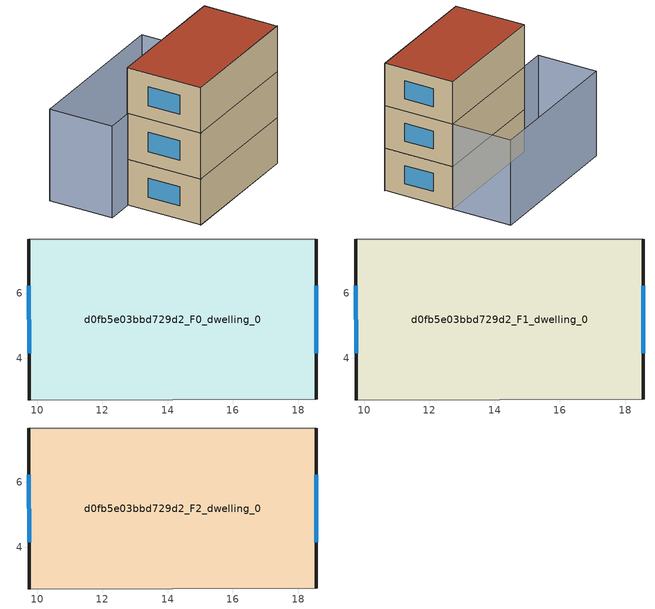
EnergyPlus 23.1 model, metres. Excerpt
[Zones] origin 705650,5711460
d0fb5e03bbd729d2_F0_dwelling_0
 floor ground (EU_floor_Construction): 18.55,7.65 18.55,2.75 9.76,2.73 9.74,7.66 z0
 wall outside (EU_wall_Construction): 18.55,2.75 18.55,7.65 / 9.74,7.66 9.76,2.73 z0:3
 wall adiabatic (EU_wall_Construction): 18.55,7.65 9.74,7.66 / 9.76,2.73 18.55,2.75 z0:3
 window (EU_Window_Construction): 18.55,4.17 18.55,6.23 / 9.75,6.24 9.75,4.15 z0.87:2.13
d0fb5e03bbd729d2_F1_dwelling_0
 floor to d0fb5e03bbd729d2_F0_dwelling_0 (EU_floor_Construction): 18.55,7.65 18.55,2.75 9.76,2.73 9.74,7.66 z3
 wall outside (EU_wall_Construction): 18.55,2.75 18.55,7.65 / 9.74,7.66 9.76,2.73 z3:6
 wall adiabatic (EU_wall_Construction): 18.55,7.65 9.74,7.66 / 9.76,2.73 18.55,2.75 z3:6
 window (EU_Window_Construction): 18.55,4.17 18.55,6.23 / 9.75,6.24 9.75,4.15 z3.87:5.13
d0fb5e03bbd729d2_F2_dwelling_0
 floor to d0fb5e03bbd729d2_F1_dwelling_0 (EU_floor_Construction): 18.55,7.65 18.55,2.75 9.76,2.73 9.74,7.66 z6
 wall outside (EU_wall_Construction): 18.55,2.75 18.55,7.65 / 9.74,7.66 9.76,2.73 z6:9
 wall adiabatic (EU_wall_Construction): 18.55,7.65 9.74,7.66 / 9.76,2.73 18.55,2.75 z6:9
 window (EU_Window_Construction): 18.55,4.17 18.55,6.23 / 9.75,6.24 9.75,4.15 z6.87:8.13
 roof outside (EU_roof_Construction): 18.55,2.75 18.55,7.65 9.74,7.66 9.76,2.73 z9
shading: 9.75,2.73 18.56,2.75 z0:9; 7.92,11.8 18.56,11.84 / 18.56,11.84 18.58,7.65 / 18.58,7.65 7.94,7.61 / 7.94,7.61 7.92,11.8 / 18.56,11.84 7.92,11.8 z0:6
[Building]
EU S2 Campaign: North Axis=0; Terrain=City; Solar Distribution=FullExterior
[Site:Location]
London: Latitude=51.5; Longitude=-0.5; Time Zone=0; Elevation=25
[SizingPeriod:WeatherFileDays]
AnnualSizingPeriod: Begin Month=1; Begin Day of Month=1; End Month=12; End Day of Month=31; Day of Week for Start Day=Monday; Use Weather File Daylight Saving Period=No; Use Weather File Rain and Snow Indicators=No
[MATERIAL]
EU_InternalMass_Material: Roughness=MediumRough; Thickness=0.1; Conductivity=1; Density=1800; Specific Heat=900; Thermal Absorptance=0.9; Solar Absorptance=0.7; Visible Absorptance=0.7
[MATERIAL:NOMASS] Roughness=MediumRough; Thermal Absorptance=0.9; Solar Absorptance=0.7; Visible Absorptance=0.7
Name | Thermal Resistance
EU_wall_NoMass | 0.724719
EU_roof_NoMass | 2.98947
EU_floor_NoMass | 2.39157
[WINDOWMATERIAL:SIMPLEGLAZINGSYSTEM]
EU_Window_SimpleGlazing: UFactor=2.63425; Solar Heat Gain Coefficient=0.76; Visible Transmittance=0.76
[CONSTRUCTION]
EU_wall_Construction: EU_wall_NoMass
EU_roof_Construction: EU_roof_NoMass
EU_floor_Construction: EU_floor_NoMass
EU_Window_Construction: EU_Window_SimpleGlazing
EU_InternalMass_Construction: EU_InternalMass_Material
[ZONE] Type=1; Multiplier=1; Ceiling Height=autocalculate; Volume=129.84; Floor Area=autocalculate; Part of Total Floor Area=Yes
d0fb5e03bbd729d2_F0_dwelling_0; d0fb5e03bbd729d2_F1_dwelling_0; d0fb5e03bbd729d2_F2_dwelling_0
[INTERNALMASS] Construction=EU_InternalMass_Construction; Surface Area=43.28
Name | Zone or ZoneList
d0fb5e03bbd729d2_F0_dwelling_0_EU_InternalMass | d0fb5e03bbd729d2_F0_dwelling_0
d0fb5e03bbd729d2_F1_dwelling_0_EU_InternalMass | d0fb5e03bbd729d2_F1_dwelling_0
d0fb5e03bbd729d2_F2_dwelling_0_EU_InternalMass | d0fb5e03bbd729d2_F2_dwelling_0
[OTHEREQUIPMENT] Fuel Type=Electricity; Design Level Calculation Method=Watts/Area; Power per Zone Floor Area=1; Fraction Latent=0; Fraction Radiant=0; Fraction Lost=0; Carbon Dioxide Generation Rate=0; EndUse Subcategory=EU_Step8_InternalGains
Name | Zone or ZoneList or Space or SpaceList | Schedule
EU_Step8_InternalGain_d0fb5e03bbd729d2_F0_dwelling_0_f000 | d0fb5e03bbd729d2_F0_dwelling_0 | EU_Step8_GainSchedule_d0fb5e03bbd729d2_F0_dwelling_0_f000
EU_Step8_InternalGain_d0fb5e03bbd729d2_F1_dwelling_0_f000 | d0fb5e03bbd729d2_F1_dwelling_0 | EU_Step8_GainSchedule_d0fb5e03bbd729d2_F1_dwelling_0_f000
EU_Step8_InternalGain_d0fb5e03bbd729d2_F2_dwelling_0_f000 | d0fb5e03bbd729d2_F2_dwelling_0 | EU_Step8_GainSchedule_d0fb5e03bbd729d2_F2_dwelling_0_f000
[ZONEVENTILATION:DESIGNFLOWRATE] Schedule=EU_AlwaysOn; Design Flow Rate Calculation Method=AirChanges/Hour; Air Changes per Hour=0.418135; Ventilation Type=Natural; Fan Pressure Rise=0; Fan Total Efficiency=1; Constant Term Coefficient=1; Temperature Term Coefficient=0; Velocity Term Coefficient=0; Velocity Squared Term Coefficient=0; Minimum Indoor Temperature=-100; Maximum Indoor Temperature=100; Delta Temperature=-100; Minimum Outdoor Temperature=-100; Maximum Outdoor Temperature=100; Maximum Wind Speed=40
Name | Zone or ZoneList or Space or SpaceList
EU_ConstantAir_d0fb5e03bbd729d2_F0_dwelling_0 | d0fb5e03bbd729d2_F0_dwelling_0
EU_ConstantAir_d0fb5e03bbd729d2_F1_dwelling_0 | d0fb5e03bbd729d2_F1_dwelling_0
EU_ConstantAir_d0fb5e03bbd729d2_F2_dwelling_0 | d0fb5e03bbd729d2_F2_dwelling_0
[HVACTEMPLATE:THERMOSTAT] Constant Heating Setpoint=20; Constant Cooling Setpoint=50
EU_HeatOnly_d0fb5e03bbd729d2_F0_dwelling_0; EU_HeatOnly_d0fb5e03bbd729d2_F1_dwelling_0; EU_HeatOnly_d0fb5e03bbd729d2_F2_dwelling_0
[HVACTEMPLATE:ZONE:IDEALLOADSAIRSYSTEM] System Availability Schedule=EU_AlwaysOn; Maximum Heating Supply Air Temperature=50; Minimum Cooling Supply Air Temperature=13; Maximum Heating Supply Air Humidity Ratio=0.0156; Minimum Cooling Supply Air Humidity Ratio=0.0077; Heating Limit=NoLimit; Cooling Limit=NoLimit; Heating Availability Schedule=EU_AlwaysOn; Cooling Availability Schedule=EU_CoolingOff; Dehumidification Control Type=ConstantSensibleHeatRatio; Cooling Sensible Heat Ratio=0.7; Dehumidification Setpoint=60; Humidification Control Type=None; Humidification Setpoint=30; Outdoor Air Method=None; Outdoor Air Flow Rate per Person=0.00944; Outdoor Air Flow Rate per Zone Floor Area=0; Outdoor Air Flow Rate per Zone=0; Demand Controlled Ventilation Type=None; Outdoor Air Economizer Type=NoEconomizer; Heat Recovery Type=None; Sensible Heat Recovery Effectiveness=0.7; Latent Heat Recovery Effectiveness=0.65
Name | Template Thermostat
d0fb5e03bbd729d2_F0_dwelling_0 | EU_HeatOnly_d0fb5e03bbd729d2_F0_dwelling_0
d0fb5e03bbd729d2_F1_dwelling_0 | EU_HeatOnly_d0fb5e03bbd729d2_F1_dwelling_0
d0fb5e03bbd729d2_F2_dwelling_0 | EU_HeatOnly_d0fb5e03bbd729d2_F2_dwelling_0
[SIZING:ZONE] Zone Cooling Design Supply Air Temperature Input Method=SupplyAirTemperature; Zone Cooling Design Supply Air Temperature=13; Zone Heating Design Supply Air Temperature Input Method=SupplyAirTemperature; Zone Heating Design Supply Air Temperature=50; Zone Cooling Design Supply Air Humidity Ratio=0.008; Zone Heating Design Supply Air Humidity Ratio=0.008; Cooling Design Air Flow Method=DesignDay; Cooling Design Air Flow Rate=0; Cooling Minimum Air Flow per Zone Floor Area=0.000762; Cooling Minimum Air Flow=0; Cooling Minimum Air Flow Fraction=0.2; Heating Design Air Flow Method=DesignDay; Heating Design Air Flow Rate=0; Heating Maximum Air Flow per Zone Floor Area=0.002032; Heating Maximum Air Flow=0.141576; Heating Maximum Air Flow Fraction=0.3; Account for Dedicated Outdoor Air System=No; Dedicated Outdoor Air System Control Strategy=NeutralSupplyAir; Dedicated Outdoor Air Low Setpoint Temperature for Design=autosize; Dedicated Outdoor Air High Setpoint Temperature for Design=autosize; Zone Load Sizing Method=Sensible Load Only No Latent Load; Zone Latent Cooling Design Supply Air Humidity Ratio Input Method=HumidityRatioDifference; Zone Cooling Design Supply Air Humidity Ratio Difference=0.005; Zone Latent Heating Design Supply Air Humidity Ratio Input Method=HumidityRatioDifference; Zone Humidification Design Supply Air Humidity Ratio Difference=0.005
d0fb5e03bbd729d2_F0_dwelling_0; d0fb5e03bbd729d2_F1_dwelling_0; d0fb5e03bbd729d2_F2_dwelling_0
[SCHEDULE:CONSTANT]
Name | Hourly Value
EU_AlwaysOn | 1
EU_CoolingOff | 0
[SCHEDULE:FILE] Column Number=1; Rows to Skip at Top=0; Number of Hours of Data=8760; Column Separator=Comma; Interpolate to Timestep=No; Minutes per Item=60; Adjust Schedule for Daylight Savings=Yes
Name | File
EU_Step8_GainSchedule_d0fb5e03bbd729d2_F0_dwelling_0_f000 | ../../schedules/d0fb5e03bbd729d2/d0fb5e03bbd729d2_F0_dwelling_0_f000_gain.csv
EU_Step8_GainSchedule_d0fb5e03bbd729d2_F1_dwelling_0_f000 | ../../schedules/d0fb5e03bbd729d2/d0fb5e03bbd729d2_F1_dwelling_0_f000_gain.csv
EU_Step8_GainSchedule_d0fb5e03bbd729d2_F2_dwelling_0_f000 | ../../schedules/d0fb5e03bbd729d2/d0fb5e03bbd729d2_F2_dwelling_0_f000_gain.csv
